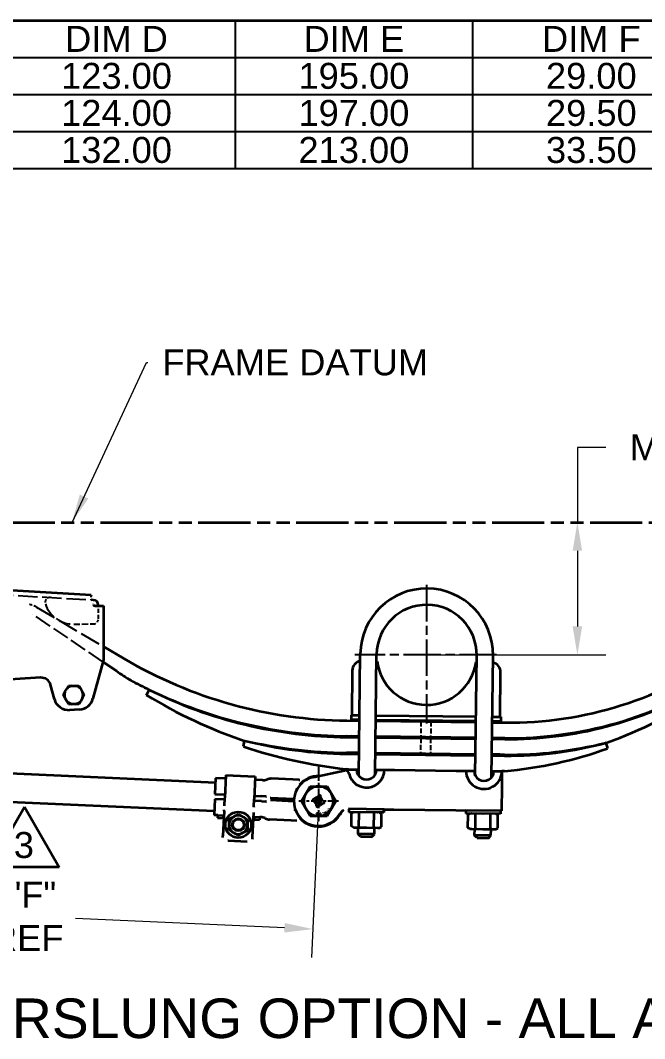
# Model space of a CAD drawing. Header units: inches. Extents: x 0 to 267, y 0 to 172.
# Drawn here: x 204.8 to 236.3, y 120.4 to 171.8 of the extents above; entities that cross this region are included whole.
import ezdxf
from ezdxf.enums import TextEntityAlignment as Align

# ---------------------------------------------------------------- set-up
doc = ezdxf.new("R2010")
doc.units = ezdxf.units.IN
doc.header["$LTSCALE"] = 8
doc.header["$MEASUREMENT"] = 0
for name, pattern in [('CHAIN', [0.7087, 0.4724, -0.0591, 0.1181, -0.0591]), ('DASHED', [0.2067, 0.1654, -0.0413]), ('DOUBLE_DASH_CHAIN', [1.2403, 0.6614, -0.0827, 0.1654, -0.0827, 0.1654, -0.0827])]:
    doc.linetypes.add(name, pattern=pattern)
for name, color, linetype, lineweight in [('Center Mark(Hutchens)', 7, 'Continuous', 25), ('Dimensions(Hutchens)', 7, 'Continuous', 25), ('Hidden Edges(Hutchens)', 7, 'DASHED', 25), ('Phantom Lines(Hutchens)', 7, 'DOUBLE_DASH_CHAIN', 70), ('Sketch Geometry(Hutchens)', 7, 'Continuous', 35), ('Symbols(Hutchens)', 7, 'Continuous', 25), ('Visible Edges(Hutchens)', 7, 'Continuous', 35)]:
    doc.layers.add(name, color=color, linetype=linetype, lineweight=lineweight)
doc.styles.add('Hutchens .164', font='ARIAL.TTF')
doc.styles.add('Hutchens .180', font='ARIAL.TTF')
doc.styles.add('Hutchens .25', font='ARIAL.TTF')
doc.dimstyles.new('HUTCHENS STD DIM X.XX', dxfattribs={"dimscale": 8, "dimtxt": 0.164, "dimasz": 0.18, "dimexe": 0.18, "dimexo": 0.0625, "dimgap": 0.09, "dimtad": 0, "dimtih": 1, "dimtoh": 1, "dimrnd": 1e-08, "dimzin": 4, "dimdsep": 46, "dimtxsty": 'Hutchens .164', "dimcen": 0.09, "dimclrd": 211, "dimclre": 211, "dimclrt": 7, "dimadec": 0, "dimazin": 1, "dimtfac": 0.762195, "dimtofl": 0, "dimtmove": 0, "dimatfit": 3, "dimfxl": 0, "dimtolj": 1, "dimtzin": 0, "dimlwd": 9, "dimlwe": 9, "dimarcsym": 0})
doc.dimstyles.new('HUTCHENS STD DIM X.XX$7', dxfattribs={"dimscale": 8, "dimtxt": 0.164, "dimasz": 0.18, "dimexe": 0.18, "dimexo": 0.0625, "dimgap": 0.09, "dimtad": 0, "dimtih": 1, "dimtoh": 1, "dimrnd": 1e-08, "dimzin": 4, "dimdsep": 46, "dimtxsty": 'Hutchens .164', "dimcen": 0.09, "dimclrd": 7, "dimclre": 211, "dimclrt": 7, "dimadec": 0, "dimazin": 1, "dimtfac": 0.762195, "dimtofl": 0, "dimtmove": 0, "dimatfit": 3, "dimfxl": 0, "dimtolj": 1, "dimtzin": 0, "dimlwd": 9, "dimlwe": 9, "dimarcsym": 0})

# ---------------------------------------------------------------- blocks, each defined once
blk = doc.blocks.new('Borders D-SIZE')
at = {"layer": 'Sketch Geometry(Hutchens)'}
blk.add_line((0.9537, 21.4797), (32.9537, 21.4797), dxfattribs=at)
at = {"layer": 'Symbols(Hutchens)', "color": 7}
for tag, height, style, p in [('PART_NO', 0.164, 'Hutchens .164', (33.0853, 2.8866)), ('REV', 0.18, 'Hutchens .180', (33.0853, 1.5662)), ('Sheet_number', 0.164, 'Hutchens .164', (33.1339, 1.1147)), ('SHTS_(TOTAL)', 0.164, 'Hutchens .164', (33.1339, 0.6452))]:
    blk.add_attdef(tag, text='', height=height, rotation=270, dxfattribs=dict(at, style=style)).set_placement(p, align=Align.MIDDLE_CENTER)
blk = doc.blocks.new('*D42')
at = {"layer": 'Defpoints', "color": 0, "linetype": 'Continuous'}
for p in [(190.966, 133.656), (219.844, 132.375), (219.557, 125.914)]:
    blk.add_point(p, dxfattribs=at)
at = {"layer": 'Dimensions(Hutchens)', "color": 211, "linetype": 'Continuous', "lineweight": 9}
for p, q in [((190.944, 133.157), (190.615, 125.758)), ((219.821, 131.875), (219.493, 124.476)), ((192.118, 127.132), (202.679, 126.664)), ((218.118, 125.978), (207.557, 126.447))]:
    blk.add_line(p, q, dxfattribs=at)
at = {"layer": 'Dimensions(Hutchens)', "color": 211, "linetype": 'Continuous'}
for points in [[(192.128, 127.372), (192.107, 126.893), (190.679, 127.196)], [(218.129, 126.218), (218.108, 125.739), (219.557, 125.914)]]:
    blk.add_solid(points, dxfattribs=at)
at = {"layer": 'Dimensions(Hutchens)', "color": 7, "linetype": 'Continuous', "lineweight": 9, "insert": (205.118, 126.555), "char_height": 1.312, "attachment_point": 5, "style": 'Hutchens .164'}
blk.add_mtext('\\A1; "F"\\PREF', dxfattribs=at)
blk = doc.blocks.new('Table1')
at = {"layer": 'Symbols(Hutchens)'}
for p, q in [((16.9537, 21.4797), (32.9537, 21.4797)), ((26.9537, 21.4797), (26.9537, 21.2456)), ((28.4537, 21.4797), (28.4537, 21.2456)), ((16.9537, 21.2456), (32.9537, 21.2456)), ((26.9537, 21.2456), (26.9537, 20.5434)), ((28.4537, 21.2456), (28.4537, 20.5434)), ((16.9537, 21.0115), (32.9537, 21.0115)), ((16.9537, 20.7774), (32.9537, 20.7774)), ((16.9537, 20.5434), (32.9537, 20.5434))]:
    blk.add_line(p, q, dxfattribs=at)
at = {"layer": 'Symbols(Hutchens)', "color": 7, "char_height": 0.164, "attachment_point": 7, "style": 'Hutchens .164'}
for s, insert in [('DIM D', (25.8791, 21.2806)), ('DIM E', (27.3854, 21.2806)), ('DIM F', (28.8919, 21.2806)), ('123.00', (25.8534, 21.0449)), ('195.00', (27.3534, 21.0449)), ('29.00', (28.9171, 21.0449)), ('124.00', (25.8534, 20.8108)), ('197.00', (27.3534, 20.8108)), ('29.50', (28.9171, 20.8108)), ('132.00', (25.8534, 20.5767)), ('213.00', (27.3534, 20.5767)), ('33.50', (28.9171, 20.5767))]:
    blk.add_mtext(s, dxfattribs=dict(at, insert=insert))
blk = doc.blocks.new('*D50')
at = {"layer": 'Defpoints', "color": 0, "linetype": 'Continuous'}
for p in [(232.925, 146.469), (225.306, 139.77), (232.925, 139.77)]:
    blk.add_point(p, dxfattribs=at)
at = {"layer": 'Dimensions(Hutchens)', "color": 211, "linetype": 'Continuous', "lineweight": 9}
for p, q in [((234.365, 150.245), (232.925, 150.245)), ((232.925, 150.245), (232.925, 146.469)), ((232.925, 145.029), (232.925, 141.21)), ((225.806, 139.77), (234.365, 139.77))]:
    blk.add_line(p, q, dxfattribs=at)
at = {"layer": 'Dimensions(Hutchens)', "color": 211, "linetype": 'Continuous'}
for points in [[(232.685, 145.029), (233.165, 145.029), (232.925, 146.469)], [(232.685, 141.21), (233.165, 141.21), (232.925, 139.77)]]:
    blk.add_solid(points, dxfattribs=at)
at = {"layer": 'Dimensions(Hutchens)', "color": 7, "linetype": 'Continuous', "lineweight": 9, "insert": (239.546, 150.245), "char_height": 1.312, "attachment_point": 5, "style": 'Hutchens .164'}
blk.add_mtext('\\A1; MTG HGT', dxfattribs=at)
blk = doc.blocks.new('FLAG')
at = {"layer": 'Sketch Geometry(Hutchens)'}
for p, q in [((-0.22, -0.1905), (0, 0.1905)), ((0, 0.1905), (0.22, -0.1905)), ((0.22, -0.1905), (-0.22, -0.1905))]:
    blk.add_line(p, q, dxfattribs=at)
at = {"layer": 'Symbols(Hutchens)', "color": 7, "style": 'Hutchens .164'}
blk.add_attdef('NO:', text='', height=0.164, dxfattribs=at).set_placement((-0.0034, -0.0497), align=Align.MIDDLE_CENTER)

msp = doc.modelspace()

# ---------------------------------------------------------------- linework, layer by layer
at = {"layer": 'Center Mark(Hutchens)', "linetype": 'CHAIN', "ltscale": 0.486341}
msp.add_line((225.3065, 143.3027), (225.3065, 136.2976), dxfattribs=at)
at = {"layer": 'Center Mark(Hutchens)', "linetype": 'CHAIN', "ltscale": 0.496997}
msp.add_line((228.8393, 139.7699), (221.6807, 139.7699), dxfattribs=at)
at = {"layer": 'Center Mark(Hutchens)', "linetype": 'CHAIN', "ltscale": 0.190971}
msp.add_line((219.8437, 134.1262), (219.8437, 131.3747), dxfattribs=at)
at = {"layer": 'Center Mark(Hutchens)', "linetype": 'CHAIN', "ltscale": 0.138781}
msp.add_line((220.8437, 132.3747), (218.8437, 132.3747), dxfattribs=at)
at = {"layer": 'Hidden Edges(Hutchens)', "ltscale": 0.742459}
msp.add_line((191.1694, 143.5765), (208.327, 142.5498), dxfattribs=at)
at = {"layer": 'Hidden Edges(Hutchens)', "ltscale": 0.055136}
msp.add_line((208.3408, 142.7813), (208.327, 142.5498), dxfattribs=at)
at = {"layer": 'Hidden Edges(Hutchens)', "ltscale": 0.791787}
msp.add_line((205.5806, 142.1862), (208.9658, 140.1941), dxfattribs=at)
at = {"layer": 'Hidden Edges(Hutchens)', "ltscale": 0.15683}
msp.add_line((208.7158, 141.5872), (208.7092, 142.2463), dxfattribs=at)
at = {"layer": 'Hidden Edges(Hutchens)', "ltscale": 0.648423}
msp.add_line((208.9375, 139.422), (205.3888, 141.8307), dxfattribs=at)
at = {"layer": 'Hidden Edges(Hutchens)', "ltscale": 0.237987}
msp.add_line((207.4684, 141.3247), (208.4684, 141.3347), dxfattribs=at)
at = {"layer": 'Hidden Edges(Hutchens)', "ltscale": 0.18751}
for p, q in [((225.0166, 136.4023), (225.0073, 135.6144)), ((225.5166, 136.3964), (225.5073, 135.6085))]:
    msp.add_line(p, q, dxfattribs=at)
at = {"layer": 'Hidden Edges(Hutchens)', "ltscale": 0.187515}
for p, q in [((225.0067, 135.5644), (224.9974, 134.7764)), ((225.5067, 135.5585), (225.4974, 134.7705))]:
    msp.add_line(p, q, dxfattribs=at)
at = {"layer": 'Hidden Edges(Hutchens)', "ltscale": 0.002983, "flags": 128}
msp.add_lwpolyline([(208.327, 142.5498), (208.327, 142.5498)], dxfattribs=at)
at = {"layer": 'Hidden Edges(Hutchens)', "ltscale": 0.116454}
msp.add_arc((206.2698, 142.4224), 0.25, 86.57535, 198.77023, dxfattribs=at)
at = {"layer": 'Hidden Edges(Hutchens)', "ltscale": 0.105451}
msp.add_arc((205.0734, 141.3244), 1, 59.52185, 84.92269, dxfattribs=at)
at = {"layer": 'Hidden Edges(Hutchens)', "ltscale": 0.568412}
msp.add_arc((207.4533, 142.8246), 1.5, 198.77023, 270.57535, dxfattribs=at)
at = {"layer": 'Hidden Edges(Hutchens)', "ltscale": 0.093397}
msp.add_arc((208.4658, 141.5847), 0.25, 270.57535, 0.57535, dxfattribs=at)
at = {"layer": 'Phantom Lines(Hutchens)', "lineweight": 35, "ltscale": 0.498836}
msp.add_line((193.9658, 146.4688), (253.3617, 146.4688), dxfattribs=at)
at = {"layer": 'Visible Edges(Hutchens)'}
for p, q in [((208.3408, 142.7813), (193.8942, 143.6459)), ((208.4737, 142.541), (208.3493, 142.5484)), ((208.5908, 142.2463), (208.9658, 142.2463)), ((208.7092, 142.2463), (208.7087, 142.2939)), ((208.9658, 142.2463), (208.9658, 139.5278)), ((208.9658, 140.1941), (209.9932, 139.5894)), ((208.9658, 139.5278), (208.4403, 137.5664)), ((221.8777, 133.6597), (221.9504, 139.8096)), ((222.7036, 133.7239), (222.7754, 139.7998)), ((222.7992, 139.4608), (222.7714, 139.4611)), ((227.7657, 133.664), (227.8375, 139.74)), ((228.5898, 133.5804), (228.6625, 139.7302)), ((209.6215, 138.9578), (208.9375, 139.422)), ((221.5468, 138.9755), (221.5202, 136.7257)), ((227.8335, 139.4012), (227.8057, 139.4016)), ((205.7858, 138.6208), (203.1849, 138.4582)), ((229.0197, 136.637), (229.0463, 138.8869)), ((206.4914, 137.5369), (206.3, 138.2512)), ((207.0208, 137.8976), (207.1124, 138.0561)), ((207.1124, 138.0561), (207.1997, 138.2073)), ((207.1997, 138.2073), (207.3743, 138.2073)), ((207.3743, 138.2073), (207.5574, 138.2073)), ((207.5574, 138.2073), (207.732, 138.2073)), ((207.732, 138.2073), (207.8193, 138.0561)), ((207.8193, 138.0561), (207.9108, 137.8976)), ((211.1454, 137.7399), (211.2761, 138.0099)), ((206.9335, 137.7463), (207.0208, 137.8976)), ((207.0208, 137.5951), (206.9335, 137.7463)), ((207.1124, 137.4366), (207.0208, 137.5951)), ((207.1997, 137.2853), (207.1124, 137.4366)), ((207.8193, 137.4366), (207.732, 137.2853)), ((207.9108, 137.5951), (207.8193, 137.4366)), ((207.9108, 137.8976), (207.9982, 137.7463)), ((207.9982, 137.7463), (207.9108, 137.5951)), ((207.3743, 137.2853), (207.1997, 137.2853)), ((207.7601, 137.0119), (207.2601, 136.9823)), ((207.5574, 137.2853), (207.3743, 137.2853)), ((207.732, 137.2853), (207.5574, 137.2853)), ((221.2669, 136.4467), (221.9106, 136.439)), ((221.489, 136.7261), (221.4862, 136.4941)), ((221.4862, 136.4941), (221.9112, 136.489)), ((221.489, 136.7261), (221.9139, 136.721)), ((221.5169, 136.4437), (221.5175, 136.4937)), ((221.9106, 136.439), (221.5169, 136.4437)), ((221.9112, 136.489), (221.5175, 136.4937)), ((221.5202, 136.7257), (221.9139, 136.721)), ((222.7355, 136.4293), (227.7977, 136.3695)), ((227.7977, 136.3695), (222.7355, 136.4293)), ((227.7983, 136.4194), (222.7361, 136.4793)), ((222.7361, 136.4793), (227.7983, 136.4194)), ((222.7389, 136.7113), (227.801, 136.6514)), ((222.7389, 136.7113), (227.801, 136.6514)), ((229.0169, 136.405), (228.6232, 136.4097)), ((228.6232, 136.4097), (229.0482, 136.4047)), ((228.626, 136.6417), (229.0509, 136.6367)), ((228.626, 136.6417), (229.0197, 136.637)), ((229.0164, 136.355), (229.0169, 136.405)), ((229.0509, 136.6367), (229.0482, 136.4047)), ((228.6226, 136.3597), (229.2663, 136.3521)), ((229.0164, 136.355), (228.6226, 136.3597)), ((216.0406, 135.1386), (216.1073, 135.431)), ((221.2571, 135.6087), (221.9007, 135.6011)), ((221.9013, 135.6511), (221.2576, 135.6587)), ((221.507, 135.6058), (221.5076, 135.6558)), ((221.9007, 135.6011), (221.507, 135.6058)), ((221.9013, 135.6511), (221.5076, 135.6558)), ((222.7256, 135.5914), (227.7878, 135.5315)), ((227.7878, 135.5315), (222.7256, 135.5914)), ((227.7884, 135.5815), (222.7262, 135.6414)), ((227.7884, 135.5815), (222.7262, 135.6414)), ((228.6127, 135.5218), (229.2565, 135.5142)), ((229.0064, 135.5171), (228.6127, 135.5218)), ((229.257, 135.5642), (228.6133, 135.5718)), ((229.007, 135.5671), (228.6133, 135.5718)), ((229.0064, 135.5171), (229.007, 135.5671)), ((234.3698, 135.3298), (234.4484, 135.0409)), ((221.2471, 134.7708), (221.8908, 134.7632)), ((221.8914, 134.8132), (221.2477, 134.8208)), ((221.4971, 134.7678), (221.4977, 134.8178)), ((221.8908, 134.7632), (221.4971, 134.7678)), ((221.8914, 134.8132), (221.4977, 134.8178)), ((222.7157, 134.7534), (227.7779, 134.6936)), ((227.7779, 134.6936), (222.7157, 134.7534)), ((227.7785, 134.7436), (222.7163, 134.8034)), ((227.7785, 134.7436), (222.7163, 134.8034)), ((228.6028, 134.6838), (229.2465, 134.6762)), ((228.9965, 134.6792), (228.6028, 134.6838)), ((229.2471, 134.7262), (228.6034, 134.7338)), ((228.9971, 134.7292), (228.6034, 134.7338)), ((228.9965, 134.6792), (228.9971, 134.7292)), ((196.2426, 134.1429), (214.6307, 133.3267)), ((219.5887, 133.5984), (221.1488, 133.9235)), ((221.2116, 133.9366), (221.1488, 133.9235)), ((221.2116, 133.9366), (221.4253, 133.9811)), ((221.3628, 133.9818), (221.2368, 133.9947)), ((221.3628, 133.9818), (221.4253, 133.9811)), ((221.4253, 133.9811), (221.769, 133.977)), ((221.769, 133.977), (221.8815, 133.9757)), ((222.7064, 133.9659), (222.7689, 133.9652)), ((222.7689, 133.9652), (223.1751, 133.9604)), ((223.1751, 133.9604), (223.6751, 133.9545)), ((223.6751, 133.9545), (226.7999, 133.9175)), ((223.6751, 133.9545), (226.7999, 133.9175)), ((226.7999, 133.9175), (227.2998, 133.9116)), ((227.2998, 133.9116), (227.7061, 133.9068)), ((227.7061, 133.9068), (227.7686, 133.9061)), ((228.5935, 133.8963), (228.706, 133.895)), ((228.706, 133.895), (229.1122, 133.8902)), ((229.1122, 133.8902), (229.1034, 133.1403)), ((229.2373, 133.8998), (229.1122, 133.8902)), ((229.1122, 133.8902), (229.1122, 133.8902)), ((214.6401, 133.537), (214.6044, 132.7323)), ((215.1396, 133.5149), (214.6401, 133.537)), ((215.1473, 133.6877), (215.0965, 132.5447)), ((215.1473, 133.6877), (216.6458, 133.6212)), ((216.6458, 133.6212), (216.5951, 132.4782)), ((217.0087, 133.4319), (216.6381, 133.4483)), ((217.222, 133.4694), (217.2411, 133.4773)), ((218.5468, 133.4662), (217.4544, 133.5147)), ((218.8441, 133.453), (218.5468, 133.4662)), ((218.7129, 132.9744), (218.7262, 132.9349)), ((218.9106, 133.2065), (218.8742, 133.2105)), ((219.1941, 132.7497), (219.4106, 133.1247)), ((219.4106, 133.1247), (219.8437, 133.1247)), ((219.8437, 133.1247), (220.2767, 133.1247)), ((220.2767, 133.1247), (220.4932, 132.7497)), ((229.1034, 133.1403), (229.0886, 131.8903)), ((196.1787, 132.7043), (214.5669, 131.8882)), ((214.5933, 132.4826), (214.5576, 131.6779)), ((215.0928, 132.4604), (214.5933, 132.4826)), ((214.6044, 132.7323), (215.1039, 132.7101)), ((215.0962, 132.5372), (215.079, 132.1494)), ((215.0965, 132.5447), (215.0962, 132.5372)), ((216.5775, 132.0829), (216.5947, 132.4707)), ((216.9619, 132.3774), (216.5913, 132.3939)), ((216.5951, 132.4782), (216.5947, 132.4707)), ((216.6024, 132.6436), (216.973, 132.6272)), ((216.9619, 132.3774), (217.1731, 132.3681)), ((217.1842, 132.6178), (216.973, 132.6272)), ((217.1918, 132.3672), (217.1731, 132.3681)), ((217.1842, 132.6178), (217.2029, 132.617)), ((217.1919, 132.3672), (217.2005, 132.3668)), ((217.2116, 132.6166), (217.2029, 132.617)), ((218.5937, 132.3676), (217.4058, 132.4203)), ((217.4113, 132.5452), (218.5992, 132.4925)), ((217.5619, 132.4134), (217.5674, 132.5382)), ((217.6923, 132.5327), (217.6868, 132.4078)), ((218.9776, 132.3747), (219.1941, 132.7497)), ((219.1941, 131.9997), (218.9776, 132.3747)), ((219.5605, 132.4277), (219.5757, 132.4013)), ((219.6937, 132.5407), (219.5719, 132.4704)), ((219.6184, 132.3898), (219.6225, 132.3922)), ((219.6225, 132.3922), (219.7483, 132.1744)), ((219.7308, 132.4547), (219.7402, 132.4601)), ((219.7428, 132.4339), (219.7308, 132.4547)), ((219.7516, 132.5028), (219.7364, 132.5292)), ((219.7634, 132.5449), (219.7787, 132.5184)), ((219.8967, 132.6579), (219.7749, 132.5875)), ((219.8214, 132.507), (219.8308, 132.5124)), ((219.8308, 132.5124), (219.8428, 132.4917)), ((219.8565, 132.2369), (219.8445, 132.2577)), ((219.939, 132.5749), (219.9432, 132.5773)), ((220.0648, 132.3571), (219.939, 132.5749)), ((219.9546, 132.62), (219.9394, 132.6464)), ((219.9445, 132.3154), (219.9565, 132.2946)), ((219.9565, 132.2946), (219.9471, 132.2892)), ((219.9936, 132.2087), (220.1154, 132.279)), ((220.0689, 132.3595), (220.0648, 132.3571)), ((220.1269, 132.3217), (220.1116, 132.3481)), ((220.4932, 132.7497), (220.7097, 132.3747)), ((220.7097, 132.3747), (220.4932, 131.9997)), ((215.0669, 131.8762), (215.0112, 130.6218)), ((216.5097, 130.5553), (216.5654, 131.8097)), ((218.6642, 131.8774), (218.681, 131.9156)), ((219.4106, 131.6247), (219.1941, 131.9997)), ((219.7327, 132.1293), (219.748, 132.1029)), ((219.8098, 131.754), (219.7337, 131.754)), ((219.7337, 131.754), (219.7337, 131.7399)), ((219.7483, 132.1744), (219.7442, 132.172)), ((219.7907, 132.0915), (219.9124, 132.1618)), ((219.8098, 131.736), (219.8098, 131.754)), ((219.8659, 132.2423), (219.8565, 132.2369)), ((219.9239, 132.2045), (219.9086, 132.2309)), ((219.9351, 131.7551), (219.9229, 131.7529)), ((219.9539, 131.6486), (219.9351, 131.7551)), ((219.9357, 132.2465), (219.9509, 132.2201)), ((220.2076, 131.8039), (220.1683, 131.7812)), ((220.1683, 131.7812), (220.1756, 131.7685)), ((220.1756, 131.7685), (220.2149, 131.7912)), ((220.2149, 131.7912), (220.2076, 131.8039)), ((220.4932, 131.9997), (220.2767, 131.6247)), ((220.3382, 131.9871), (220.3513, 131.9761)), ((220.3513, 131.9761), (220.3519, 131.9767)), ((220.4119, 131.9219), (220.4249, 131.911)), ((220.4619, 131.9766), (220.424, 131.9315)), ((220.4249, 131.911), (220.4725, 131.9677)), ((220.4725, 131.9677), (220.4619, 131.9766)), ((221.3547, 131.9818), (221.3679, 131.9816)), ((223.1515, 131.9605), (221.3679, 131.9816)), ((221.3704, 131.9816), (221.3685, 131.8251)), ((223.1184, 131.8044), (221.3685, 131.8251)), ((221.5025, 131.1061), (221.5103, 131.7648)), ((221.6125, 131.8222), (221.5103, 131.7648)), ((221.8813, 131.1016), (221.889, 131.7603)), ((222.6387, 131.0926), (222.6465, 131.7514)), ((222.9244, 131.8067), (223.0252, 131.7469)), ((223.0174, 131.0881), (223.0252, 131.7469)), ((223.1202, 131.9609), (223.1184, 131.8044)), ((223.1434, 131.8041), (223.1184, 131.8044)), ((223.1452, 131.9606), (223.1434, 131.8041)), ((223.1515, 131.9605), (223.6515, 131.9546)), ((223.6515, 131.9546), (226.7762, 131.9177)), ((226.7762, 131.9177), (227.2762, 131.9118)), ((229.0886, 131.8903), (227.2762, 131.9118)), ((227.2825, 131.9117), (227.2806, 131.7552)), ((229.0305, 131.7345), (227.2806, 131.7552)), ((227.4996, 131.7526), (227.3974, 131.6952)), ((229.0323, 131.891), (229.0305, 131.7345)), ((214.7449, 131.6695), (214.5576, 131.6779)), ((214.7449, 131.6695), (214.7389, 131.5347)), ((214.7389, 131.5347), (215.0199, 131.5222)), ((214.7449, 131.6695), (215.0259, 131.6571)), ((215.0259, 131.6571), (215.0199, 131.5222)), ((215.0199, 131.5222), (215.0511, 131.5208)), ((215.0571, 131.6557), (215.0259, 131.6571)), ((215.3175, 131.185), (215.3194, 131.2283)), ((215.3194, 131.2283), (215.3304, 131.4772)), ((215.3304, 131.4772), (215.5515, 131.592)), ((215.5515, 131.592), (215.5899, 131.612)), ((215.5899, 131.612), (215.811, 131.7269)), ((215.811, 131.7269), (216.021, 131.5929)), ((216.021, 131.5929), (216.0575, 131.5696)), ((216.0575, 131.5696), (216.2675, 131.4356)), ((216.2675, 131.4356), (216.2565, 131.1867)), ((216.5496, 131.4543), (216.5808, 131.4529)), ((216.5868, 131.5878), (216.5556, 131.5892)), ((216.5868, 131.5878), (216.5808, 131.4529)), ((216.5808, 131.4529), (216.8618, 131.4405)), ((216.5868, 131.5878), (216.8678, 131.5753)), ((216.8678, 131.5753), (216.8618, 131.4405)), ((216.9262, 131.5727), (216.8678, 131.5753)), ((217.1353, 131.5165), (217.1537, 131.507)), ((218.4552, 131.4023), (217.3628, 131.4508)), ((218.7525, 131.3891), (218.4552, 131.4023)), ((218.8406, 131.6287), (218.804, 131.628)), ((219.8437, 131.6247), (219.4106, 131.6247)), ((219.7337, 131.7399), (219.7956, 131.7399)), ((219.7956, 131.7399), (219.7408, 131.634)), ((219.7408, 131.634), (219.7579, 131.634)), ((219.7579, 131.634), (219.8098, 131.736)), ((220.2767, 131.6247), (219.8437, 131.6247)), ((219.9014, 131.7321), (219.9033, 131.7213)), ((219.9033, 131.7213), (219.9247, 131.7251)), ((219.9387, 131.6459), (219.9172, 131.6421)), ((219.9172, 131.6421), (219.9194, 131.63)), ((219.9194, 131.63), (219.977, 131.6402)), ((219.9247, 131.7251), (219.9387, 131.6459)), ((219.9749, 131.6523), (219.9539, 131.6486)), ((219.977, 131.6402), (219.9749, 131.6523)), ((220.094, 131.6875), (220.0933, 131.6872)), ((220.0933, 131.6872), (220.0998, 131.6731)), ((227.3896, 131.0365), (227.3974, 131.6952)), ((227.7683, 131.032), (227.7761, 131.6908)), ((228.5258, 131.023), (228.5336, 131.6818)), ((228.8115, 131.7371), (228.9123, 131.6773)), ((228.9045, 131.0186), (228.9123, 131.6773)), ((215.3064, 130.9361), (215.3175, 131.185)), ((215.5164, 130.8021), (215.3064, 130.9361)), ((215.5529, 130.7788), (215.5164, 130.8021)), ((215.7629, 130.6448), (215.5529, 130.7788)), ((215.984, 130.7597), (215.7629, 130.6448)), ((216.0224, 130.7797), (215.984, 130.7597)), ((216.2435, 130.8946), (216.0224, 130.7797)), ((216.2545, 131.1434), (216.2435, 130.8946)), ((216.2565, 131.1867), (216.2545, 131.1434)), ((221.6033, 131.0463), (221.5025, 131.1061)), ((221.6033, 131.0463), (221.6912, 131.0452)), ((221.6912, 131.0452), (222.2593, 131.0385)), ((221.8429, 130.7164), (221.8468, 131.0434)), ((222.6679, 130.7067), (221.8429, 130.7164)), ((221.9665, 130.59), (221.8429, 130.7164)), ((222.2593, 131.0385), (222.8274, 131.0318)), ((222.6679, 130.7067), (222.6718, 131.0336)), ((222.8274, 131.0318), (222.9152, 131.0308)), ((222.9152, 131.0308), (223.0174, 131.0881)), ((227.4904, 130.9767), (227.3896, 131.0365)), ((227.4904, 130.9767), (227.5783, 130.9756)), ((227.5783, 130.9756), (228.1464, 130.9689)), ((227.73, 130.6469), (227.7339, 130.9738)), ((228.1464, 130.9689), (228.7144, 130.9622)), ((228.555, 130.6371), (228.5588, 130.964)), ((228.7144, 130.9622), (228.8023, 130.9612)), ((228.8023, 130.9612), (228.9045, 131.0186)), ((215.0074, 130.5357), (215.0112, 130.6218)), ((215.2678, 130.3881), (216.2334, 130.3452)), ((216.5059, 130.4692), (216.5097, 130.5553)), ((221.9665, 130.59), (222.5414, 130.5832)), ((222.5414, 130.5832), (222.6679, 130.7067)), ((228.555, 130.6371), (227.73, 130.6469)), ((227.8535, 130.5204), (227.73, 130.6469)), ((227.8535, 130.5204), (228.4285, 130.5136)), ((228.4285, 130.5136), (228.555, 130.6371))]:
    msp.add_line(p, q, dxfattribs=at)
at = {"layer": 'Visible Edges(Hutchens)', "flags": 128}
for points in [[(208.3408, 142.7813), (208.3408, 142.7808)], [(208.3408, 142.7498), (208.3409, 142.7352)], [(208.3578, 142.4683), (208.3593, 142.4616)], [(208.4466, 142.2922), (208.4383, 142.2983)], [(218.8441, 133.453), (218.8931, 133.452)], [(219.3147, 133.5402), (219.3086, 133.5375)], [(218.7129, 132.9744), (218.719, 132.9858)], [(218.8671, 133.1549), (218.8674, 133.1572)], [(217.2005, 132.3668), (217.209, 132.3666)], [(217.4113, 132.5452), (217.4038, 132.5506)], [(215.0669, 131.8762), (215.0699, 131.9444)], [(216.5775, 132.0829), (216.5771, 132.0746)], [(219.9229, 131.7529), (219.9229, 131.7517)], [(220.0534, 131.7749), (220.0531, 131.7739)], [(220.0559, 131.7428), (220.0565, 131.7416)], [(220.0704, 131.7503), (220.0698, 131.7518)], [(220.0729, 131.7964), (220.0721, 131.796)], [(220.0784, 131.7845), (220.0789, 131.7847)], [(220.0949, 131.7847), (220.0965, 131.7839)], [(220.1016, 131.7979), (220.1008, 131.7982)], [(220.116, 131.7595), (220.1161, 131.7592)], [(220.1189, 131.7525), (220.1185, 131.752)], [(220.1237, 131.742), (220.1245, 131.7397)], [(220.1322, 131.7631), (220.1313, 131.765)], [(220.2511, 131.9032), (220.249, 131.9011)], [(220.2541, 131.8718), (220.2539, 131.8726)], [(220.2597, 131.893), (220.2604, 131.8935)], [(220.2619, 131.8306), (220.2642, 131.8279)], [(220.2744, 131.8411), (220.2735, 131.8422)], [(220.2812, 131.8947), (220.2819, 131.8943)], [(220.3008, 131.816), (220.2991, 131.817)], [(220.3081, 131.8695), (220.309, 131.8684)], [(220.3206, 131.88), (220.3183, 131.8826)], [(220.3229, 131.8177), (220.3221, 131.817)], [(220.3283, 131.8387), (220.3286, 131.8379)], [(220.3314, 131.8074), (220.3335, 131.8095)], [(220.3525, 132.0152), (220.3518, 132.0144)], [(220.3519, 131.9767), (220.3519, 131.9771)], [(220.3543, 131.9899), (220.3545, 131.9905)], [(220.3624, 132.0054), (220.3627, 132.0058)], [(220.3755, 132.0135), (220.376, 132.0136)], [(220.3909, 132.0084), (220.3925, 132.0068)], [(220.4007, 132.0214), (220.399, 132.0227)], [(220.4084, 131.9627), (220.4086, 131.9611)], [(220.4151, 132.0012), (220.4148, 132.002)], [(220.4205, 131.9758), (220.4204, 131.9766)], [(220.424, 131.9315), (220.4239, 131.9328)], [(221.3547, 131.9818), (221.3493, 131.9818)], [(221.7004, 131.8212), (221.6928, 131.8212)], [(221.889, 131.7603), (221.8804, 131.7654)], [(222.2685, 131.8145), (222.2533, 131.8145)], [(222.6465, 131.7514), (222.6291, 131.7565)], [(222.8365, 131.8077), (222.8289, 131.8077)], [(223.0252, 131.7469), (223.0165, 131.752)], [(227.5875, 131.7516), (227.5799, 131.7516)], [(228.1555, 131.7449), (228.1404, 131.7449)], [(218.804, 131.628), (218.7982, 131.6362)], [(218.804, 131.628), (218.804, 131.6303)], [(219.1327, 131.3002), (219.0875, 131.3189)], [(219.1327, 131.3002), (219.1329, 131.3001)], [(220.0806, 131.7205), (220.0815, 131.7204)], [(220.0866, 131.7348), (220.0859, 131.735)], [(220.0998, 131.6731), (220.1003, 131.6732)], [(220.1022, 131.7375), (220.1017, 131.7372)], [(220.1046, 131.7239), (220.1054, 131.7243)], [(220.1089, 131.6909), (220.1084, 131.6907)], [(220.1129, 131.6774), (220.1145, 131.6782)], [(220.1415, 131.7119), (220.1419, 131.7149)], [(227.7761, 131.6908), (227.7675, 131.6958)], [(228.5336, 131.6818), (228.5162, 131.6869)], [(228.7236, 131.7381), (228.716, 131.7381)], [(228.9123, 131.6773), (228.9036, 131.6824)], [(221.5025, 131.1061), (221.5112, 131.101)], [(221.6912, 131.0452), (221.6988, 131.0452)], [(221.8813, 131.1016), (221.8986, 131.0964)], [(222.2593, 131.0385), (222.2745, 131.0384)], [(222.6387, 131.0926), (222.6473, 131.0876)], [(222.8274, 131.0318), (222.8349, 131.0318)], [(227.3896, 131.0365), (227.3983, 131.0314)], [(227.5783, 130.9756), (227.5859, 130.9756)], [(227.7683, 131.032), (227.7857, 131.0268)], [(228.1464, 130.9689), (228.1616, 130.9688)], [(228.5258, 131.023), (228.5344, 131.018)], [(228.7144, 130.9622), (228.722, 130.9622)], [(215.2678, 130.3881), (215.2503, 130.3891)], [(216.5059, 130.4692), (216.5049, 130.4589)]]:
    msp.add_lwpolyline(points, dxfattribs=at)
at = {"layer": 'Visible Edges(Hutchens)'}
for centre, radius in [((219.8437, 132.3747), 0.0781), ((215.787, 131.1859), 0.6562), ((215.787, 131.1859), 0.3126), ((215.787, 131.1859), 0.3125), ((215.787, 131.1859), 0.28)]:
    msp.add_circle(centre, radius, dxfattribs=at)
for centre, radius, start, end in [((225.3065, 139.7699), 3.3563, 359.32269, 179.32269), ((208.5908, 142.4963), 0.25, 234.76218, 270), ((208.4588, 142.2914), 0.25, 0.57535, 86.57535), ((225.3065, 139.7699), 2.5313, 359.32269, 179.32269), ((221.5359, 159.2033), 22.7582, 239.52333, 269.32268), ((225.3065, 139.7699), 2.5262, 187.02881, 351.61657), ((229.4881, 155.1154), 18.7646, 269.32273, 305.74237), ((222.8138, 158.428), 23.5186, 235.88002, 237.99099), ((222.0468, 138.9696), 0.5, 101.59159, 179.32269), ((228.5463, 138.8928), 0.5, 359.32269, 77.05379), ((205.817, 138.1217), 0.5, 15, 93.57633), ((221.5359, 159.2033), 23.5462, 241.63003, 244.16809), ((229.4882, 155.1154), 19.5526, 269.32273, 302.78754), ((207.4658, 137.7463), 0.47, 101.23066, 138.76934), ((207.4658, 137.7463), 0.47, 41.23066, 78.76934), ((221.5359, 159.2033), 23.5462, 244.17767, 269.32268), ((221.5299, 158.687), 23.0799, 243.63291, 269.32268), ((229.484, 154.7551), 19.2423, 269.32269, 300.14307), ((207.2158, 137.731), 0.75, 195, 273.38341), ((207.4658, 137.7463), 0.47, 161.23066, 198.76934), ((207.4658, 137.7463), 0.47, 221.23066, 258.76934), ((207.4658, 137.7463), 0.47, 281.23066, 318.76934), ((207.7158, 137.7606), 0.75, 273.38341, 345), ((207.4658, 137.7463), 0.47, 341.23066, 18.76934), ((223.7409, 158.3043), 24.1152, 238.51293, 251.50255), ((227.9566, 153.8723), 19.625, 289.24131, 305.30067), ((221.536, 159.2033), 24.3842, 257.09475, 257.13646), ((221.5119, 157.1675), 22.3983, 256.03717, 269.32261), ((221.536, 159.2033), 24.3842, 257.13646, 269.32253), ((229.4839, 154.7551), 20.0303, 284.11832, 284.27808), ((223.9712, 158.7917), 24.9473, 251.4642, 263.70739), ((227.4672, 154.4538), 20.63, 274.92221, 289.77949), ((229.4672, 153.3518), 18.6769, 269.32289, 285.21802), ((229.4839, 154.7551), 20.0303, 269.3227, 284.11832), ((221.1461, 133.6953), 0.25, 13.80021, 74.80588), ((222.2689, 133.9711), 0.9062, 193.80021, 359.32269), ((222.2689, 133.9711), 0.5, 179.32269, 359.32269), ((228.206, 133.9009), 0.9062, 179.32269, 359.32269), ((228.206, 133.9009), 0.5, 179.32269, 359.32269), ((217.0309, 133.9314), 0.5, 267.45871, 292.46644), ((217.4322, 133.0152), 0.5, 87.45871, 112.46644), ((219.8437, 132.3747), 1.25, 101.77061, 329.32269), ((219.8437, 132.3747), 1.28, 89.34135, 139.23217), ((219.8437, 132.3747), 0.75, 90, 150), ((219.8437, 132.3747), 0.75, 30, 90), ((219.8437, 132.3747), 0.75, 150, 210), ((219.5875, 132.4433), 0.0313, 120, 210), ((219.6028, 132.4169), 0.0313, 210, 300), ((219.7093, 132.5136), 0.0313, 30, 120), ((219.8437, 132.3747), 0.117, 149.5768, 270.4232), ((219.7246, 132.4872), 0.0313, 300, 30), ((219.7905, 132.5605), 0.0313, 120, 210), ((219.8058, 132.5341), 0.0312, 210, 300), ((219.8437, 132.3747), 0.117, 329.5768, 90.4232), ((219.9123, 132.6308), 0.0313, 30, 120), ((219.9628, 132.2621), 0.0312, 120, 210), ((219.9275, 132.6044), 0.0313, 300, 30), ((220.0845, 132.3324), 0.0312, 30, 120), ((220.0998, 132.306), 0.0312, 300, 30), ((219.8437, 132.3747), 0.75, 330, 30), ((219.8437, 132.3747), 1.28, 215.68526, 335.85671), ((219.8437, 132.3747), 0.75, 210, 270), ((219.7598, 132.1449), 0.0312, 120, 210), ((219.775, 132.1185), 0.0312, 210, 300), ((219.8437, 132.3747), 0.75, 270, 330), ((219.8816, 132.2153), 0.0312, 30, 120), ((219.8968, 132.1888), 0.0313, 300, 30), ((219.978, 132.2357), 0.0312, 210, 300), ((221.3488, 131.4818), 0.5, 116.55874, 149.32269), ((215.787, 131.1859), 0.4695, 120.10321, 174.81422), ((215.787, 131.1859), 0.4695, 60.10321, 114.81422), ((215.787, 131.1859), 0.4695, 0.10321, 54.81422), ((216.9041, 131.0732), 0.5, 62.45099, 87.45871), ((217.3849, 131.9503), 0.5, 242.45099, 267.45871), ((215.787, 131.1859), 0.4695, 180.10321, 234.81422), ((215.787, 131.1859), 0.4695, 240.10321, 294.81422), ((215.787, 131.1859), 0.4695, 300.10321, 354.81422)]:
    msp.add_arc(centre, radius, start, end, dxfattribs=at)

# ---------------------------------------------------------------- block references
at = {"xscale": 8, "yscale": 8, "zscale": 8}
for name in ['Borders D-SIZE', 'Table1']:
    msp.add_blockref(name, (0, 0), dxfattribs=at)
msp.add_blockref('FLAG', (204.9745, 130.5596), dxfattribs=at).add_auto_attribs({'NO:': '3'})

# ---------------------------------------------------------------- texts
at = {"layer": 'Symbols(Hutchens)', "color": 7, "insert": (218.66, 154.5454), "char_height": 1.312, "width": 13.443999, "attachment_point": 5, "style": 'Hutchens .164'}
msp.add_mtext('{FRAME DATUM}', dxfattribs=at)
at = {"layer": 'Symbols(Hutchens)', "color": 7, "insert": (196.4259, 120.3763), "char_height": 2, "attachment_point": 7, "style": 'Hutchens .25'}
msp.add_mtext('UNDERSLUNG OPTION - ALL AXLES', dxfattribs=at)

# ---------------------------------------------------------------- dimensions: what is measured, and where the dimension line sits
at = {"layer": 'Dimensions(Hutchens)', "color": 211, "linetype": 'Continuous', "lineweight": 9}
for base, p1, p2, angle, text, override, picture, middle in [((232.9246, 139.7699), (232.9246, 146.4688), (225.3065, 139.7699), 270, ' MTG HGT', {"dimdec": 2, "dimse1": 1, "dimtp": 0, "dimtm": 0, "dimtdec": 2, "dimtmove": 1, "dimatfit": 2}, '*D50', (233.0489, 150.2453)), ((219.5569, 125.9145), (190.9658, 133.6563), (219.8437, 132.3747), 177.45871, ' "F"\\PREF', {"dimdec": 2, "dimtp": 0, "dimtm": 0, "dimtdec": 2, "dimatfit": 2}, '*D42', (205.118, 126.5553))]:
    dim = msp.add_linear_dim(base=base, p1=p1, p2=p2, angle=angle, text=text, dimstyle='HUTCHENS STD DIM X.XX', override=override, dxfattribs=at)
    dim.commit()
    dim.dimension.update_dxf_attribs({"geometry": picture, "text_midpoint": middle, "dimtype": 160})

# ---------------------------------------------------------------- leaders
at = {"layer": 'Symbols(Hutchens)', "color": 7, "linetype": 'Continuous', "lineweight": 9, "annotation_type": 0, "has_hookline": 1, "hookline_direction": 0, "text_width": 13.1513}
msp.add_leader([(207.38, 146.4688), (211.1506, 154.5454), (211.218, 154.5454)], dimstyle='HUTCHENS STD DIM X.XX$7', override={"dimtad": 0}, dxfattribs=at)

doc.saveas('drawing.dxf')
